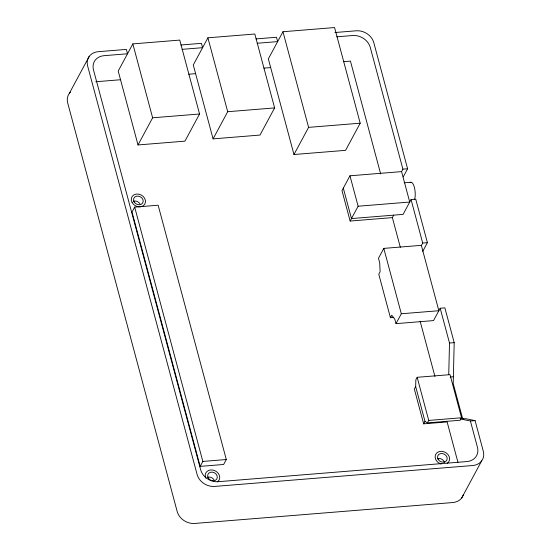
<?xml version="1.0" encoding="UTF-8"?>
<svg xmlns="http://www.w3.org/2000/svg" width="551" height="551" viewBox="0 0 551 551"><rect width="100%" height="100%" fill="white"/><g stroke="black" fill="none" stroke-linecap="round" stroke-linejoin="round"><path stroke-width="0.83" d="M415.674 386.588L415.84 379.777L417.169 377.304L450.009 374.646L461.566 417.761L460.237 420.234L427.397 422.892L424.993 421.37L415.674 386.588L414.345 389.061L423.664 423.836L447.123 421.935L457.95 462.337M448.741 374.556L449.506 343.032L440.187 308.257L444.877 307.878L454.196 342.653L453.211 383.551L462.53 418.326L463.728 419.091M69.33 93.353L89.269 56.326M132.832 43.894L118.21 71.045L138.012 144.947L184.929 141.152L199.552 113.995L179.75 40.092L132.832 43.894L152.634 117.797L138.012 144.947M207.899 37.812L193.277 64.963L213.079 138.866L259.996 135.071L274.618 107.913L254.817 34.01L207.899 37.812L227.701 111.715L213.079 138.866M134.685 207.121L132.026 212.059L200.178 466.373L223.637 464.472L226.296 459.534L158.144 205.22L134.685 207.121L202.837 461.435L200.178 466.373M282.966 31.731L268.344 58.881L293.972 154.521L345.58 150.34L360.202 123.19L334.574 27.55L282.966 31.731L308.594 127.371L293.972 154.521M336.799 36.814L352.716 35.526A15.042 12.466 28.3 0 1 370.286 47.427L402.905 169.143L401.576 171.616L349.968 175.797L341.992 190.605L350.147 221.041L392.374 217.617L393.703 215.145M350.147 221.041L358.122 206.226L349.968 175.797M403.208 176.912L407.595 168.764L373.812 42.696A15.042 12.466 28.3 0 0 356.242 30.794L334.918 32.523M440.187 308.257L433.541 320.599L396.004 323.644L401.321 313.767L438.858 310.723L421.336 245.347L383.799 248.384L378.482 258.261L379.694 262.779L380.114 271.767L378.785 274.24L390.432 317.707L393.848 317.431M422.713 251.38L427.404 242.667L415.75 199.2L411.06 199.579L403.084 214.387L351.476 218.568L343.321 188.139M421.377 245.519L422.707 243.046L411.06 199.579M390.432 317.707L391.761 315.241L394.84 319.291L396.004 323.644M423.664 423.836L424.993 421.37M427.397 422.892L428.726 420.42L417.169 377.304M461.731 497.918L481.67 460.891M180.942 44.996L201.418 43.336L202.582 47.689L182.105 49.342M256.008 38.914L276.485 37.254L277.649 41.607L257.179 43.26M95.798 81.748L120.538 79.743M188.786 74.213L195.605 73.662M263.853 68.131L270.672 67.58M343.61 61.671L350.436 61.12L380.665 173.916M152.634 117.797L199.552 113.995M227.701 111.715L274.618 107.913M308.594 127.371L360.202 123.19M402.905 169.143L407.595 168.764M404.2 182.794L411.025 182.243M358.122 206.226L409.73 202.045L401.576 171.616M422.707 243.046L427.404 242.667M449.506 343.032L454.196 342.653M450.25 376.987L453.377 376.732M428.726 420.42L461.566 417.761M460.181 418.519L462.53 418.326M470.402 421.012L475.093 420.633L483.317 451.338A15.042 12.466 28.3 0 1 472.737 465.519L214.69 486.423A15.042 12.466 28.3 0 1 197.12 474.521L87.616 65.886A15.042 12.466 28.3 0 1 98.195 51.704L126.351 49.418L127.515 53.771L104.056 55.672A15.042 12.466 28.3 0 0 93.477 69.853L200.654 469.796A15.042 12.466 28.3 0 0 218.224 481.698L466.883 461.552A15.042 12.466 28.3 0 0 477.462 447.371L470.402 421.012L460.863 419.063L465.554 418.684L475.093 420.633M202.837 461.435L226.296 459.534M392.374 217.617L400.315 247.254M420.131 321.199L434.932 376.436M383.799 248.384L401.321 313.767M463.246 495.039A15.042 12.466 28.3 0 1 452.805 502.546L194.758 523.45A15.042 12.466 28.3 0 1 177.188 511.548L67.683 102.913A15.042 12.466 28.3 0 1 70.418 92.12M437.37 458.687A5.014 4.153 28.3 0 1 444.402 462.413M207.479 477.318A5.014 4.153 28.3 0 1 214.05 479.921M133.383 201.273A5.014 4.153 28.3 0 1 139.954 203.884M205.847 478.172A7.521 6.233 28.3 0 1 208.781 470.396A7.521 6.233 28.3 0 1 218.244 473.371A7.521 6.233 28.3 0 1 217.507 481.843M447.143 463.391A7.521 6.233 28.3 0 0 447.832 454.368A7.521 6.233 28.3 0 0 437.597 452.316L436.351 453.404A7.521 6.233 28.3 0 0 441.255 464.087M410.151 182.567A10.028 3.451 85.4 0 1 414.373 187.306A10.028 3.451 85.4 0 1 414.655 199.359M208.244 477.972A5.014 4.153 28.3 0 0 216.619 479.28A5.014 4.153 28.3 0 0 212.562 472.179A5.014 4.153 28.3 0 0 208.244 477.972M438.141 459.348A5.014 4.153 28.3 0 0 446.51 460.657A5.014 4.153 28.3 0 0 442.46 453.556A5.014 4.153 28.3 0 0 438.141 459.348M132.144 202.644A7.39 6.13 28.3 0 0 144.486 204.579A7.39 6.13 28.3 0 0 138.515 194.104A7.39 6.13 28.3 0 0 132.144 202.644M134.148 201.935A5.014 4.153 28.3 0 0 142.523 203.243A5.014 4.153 28.3 0 0 138.466 196.142A5.014 4.153 28.3 0 0 134.148 201.935"/></g></svg>
